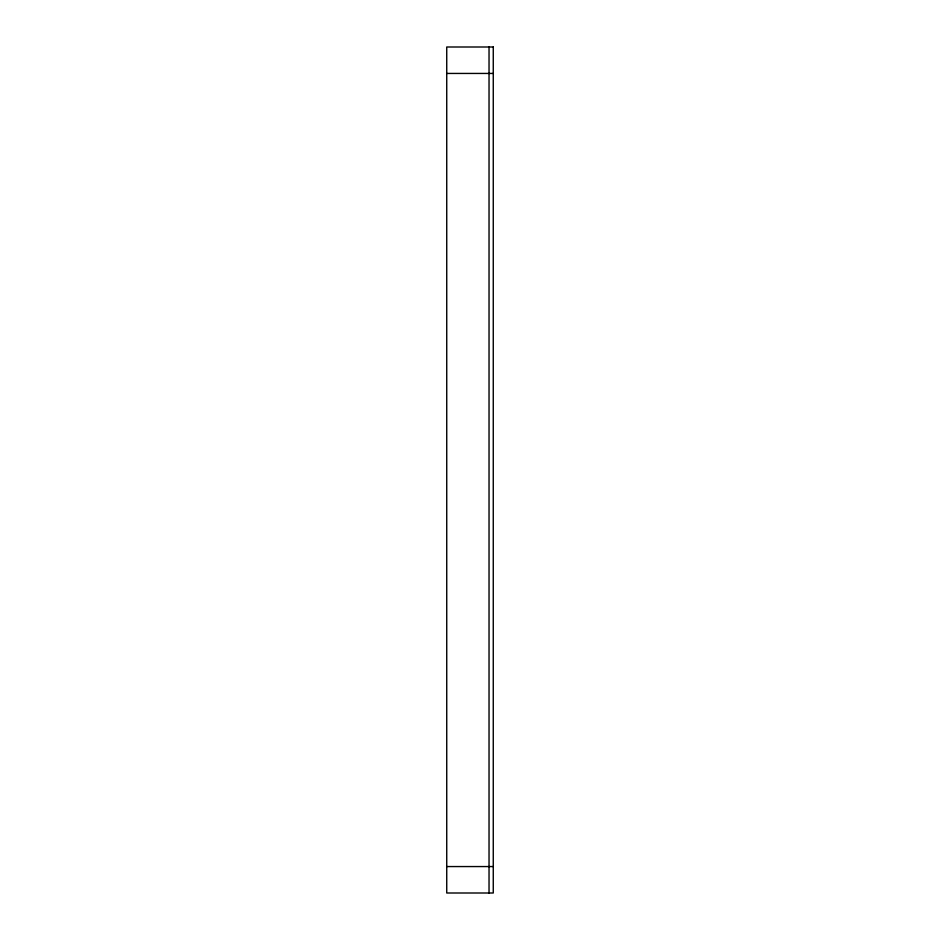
<?xml version="1.0" encoding="UTF-8"?>
<svg xmlns="http://www.w3.org/2000/svg" width="940" height="940" viewBox="0 0 940 940"><rect width="100%" height="100%" fill="white"/><g stroke="black" fill="none" stroke-linecap="round" stroke-linejoin="round"><path stroke-width="1.41" d="M446.735 73.438L493.265 73.438M446.735 866.562L493.265 866.562M489.035 47L489.035 893M493.265 47L446.735 47L446.735 893L493.265 893L493.265 47"/></g></svg>
